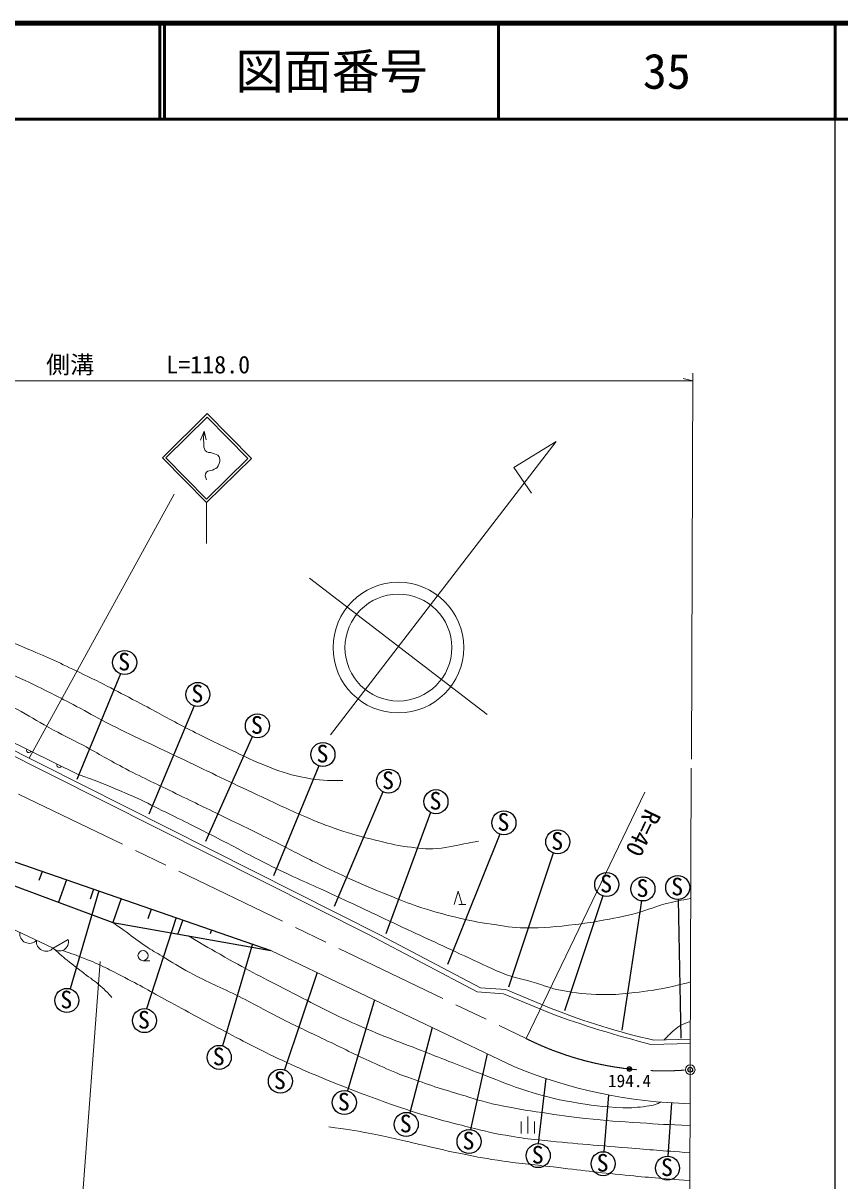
# Model space of a CAD drawing. Units: millimetres, scale not verified. Extents: x 40000 to 680000, y 20000 to 380000.
# Drawn here: x 494523 to 579500, y 259516 to 380000 of the extents above; entities that cross this region are included whole.
import ezdxf
from ezdxf.enums import TextEntityAlignment as Align

# ---------------------------------------------------------------- set-up
doc = ezdxf.new("R2010")
doc.units = ezdxf.units.MM
doc.header["$LTSCALE"] = 1000
doc.header["$PDMODE"] = 32
doc.header["$PDSIZE"] = 500
doc.linetypes.add('CHAIN', pattern=[18.5, 12, -1.5, 3.5, -1.5])
for name, color, linetype, lineweight in [('M-BGD', 7, 'Continuous', 13), ('M-BMK', 2, 'CHAIN', 13), ('M-BMK-SRVR', 3, 'Continuous', 13), ('M-STR-HTXT', 7, 'Continuous', 13), ('M-STR-STRC', 7, 'Continuous', 13), ('M-TTL', 2, 'Continuous', 140), ('M-TTL-BAND', 7, 'Continuous', 25), ('M-TTL-LINE', 7, 'Continuous', 50)]:
    doc.layers.add(name, color=color, linetype=linetype, lineweight=lineweight)
doc.layers.add('M-OTRS', color=6, linetype='Continuous')
doc.layers.add('M-TTL-TXT', color=7, linetype='Continuous')
doc.styles.add('ＭＳ ゴシック', font='')
doc.styles.get('ＭＳ ゴシック').set_extended_font_data('MS Gothic')

msp = doc.modelspace()

# ---------------------------------------------------------------- linework, layer by layer
at = {"layer": 'M-BGD'}
for p, q in [((526509, 305936), (549981, 336456)), ((549981, 336456), (545578, 333742)), ((545578, 333742), (547412, 331079)), ((524332, 322247), (542787, 308054)), ((490008, 306098), (531706, 285090)), ((489773, 305632), (530444, 285141)), ((546869, 274317), (559218, 299955)), ((539378, 288274), (539798, 289674)), ((539798, 289674), (540218, 288274)), ((540568, 288274), (539868, 288274)), ((530444, 285141), (541775, 279175)), ((531706, 285090), (542108, 279613)), ((520306, 283499), (545583, 271413)), ((502530, 282328), (500527, 255627)), ((506995, 282430), (507695, 282430)), ((542108, 279613), (544741, 279427)), ((541775, 279175), (544501, 278982)), ((544501, 278982), (549277, 276990)), ((544741, 279427), (549457, 277459)), ((559849, 273720), (563943, 273807)), ((560148, 274164), (563944, 274245)), ((546329, 264452), (546329, 265677)), ((547029, 264452), (547029, 266202)), ((547729, 264452), (547729, 265677))]:
    msp.add_line(p, q, dxfattribs=at)
at = {"layer": 'M-BGD', "lineweight": 25}
for p, q in [((504655, 312286), (500117, 301289)), ((512304, 308955), (507600, 297684)), ((518358, 305742), (513510, 294821)), ((525293, 302708), (520579, 291277)), ((531964, 300008), (526888, 288060)), ((536913, 297863), (532275, 285236)), ((483634, 296169), (520306, 283499)), ((544122, 295604), (538686, 282031)), ((482913, 294186), (503862, 286410)), ((549684, 293636), (545028, 279688)), ((496503, 291723), (496170, 290758)), ((499021, 290853), (498211, 288508)), ((502381, 289692), (499418, 279494)), ((501849, 289876), (501482, 288815)), ((554848, 289177), (550858, 277203)), ((504717, 288885), (503862, 286410)), ((558845, 288654), (556799, 275206)), ((562684, 288801), (562960, 274382)), ((510432, 286910), (507347, 277422)), ((507858, 287800), (507509, 286788)), ((503862, 286410), (520306, 283499)), ((511123, 286672), (510619, 285214)), ((514122, 285636), (513982, 285233)), ((518374, 284166), (515254, 273575)), ((525128, 281194), (521706, 271065)), ((531094, 278341), (528255, 268876)), ((537067, 275485), (534754, 266583)), ((542811, 272738), (541085, 264851)), ((548891, 270174), (548113, 263389)), ((555436, 268455), (554943, 262550)), ((561994, 267627), (561612, 262090))]:
    msp.add_line(p, q, dxfattribs=at)
at = {"layer": 'M-BGD'}
for points in [[(464971, 310775), (468282, 311241), (473655, 311296), (478579, 310764), (483483, 309594), (487694, 307990), (500168, 301856)], [(453479, 294562), (454625, 293037), (464591, 292840), (473039, 292097), (481462, 290736), (485491, 289469), (497641, 283731), (499213, 284626)]]:
    msp.add_lwpolyline(points, dxfattribs=at)
for centre, radius in [((533567, 315013), 6796), ((533567, 315013), 5560), ((506995, 282955), 525), ((557590, 271159), 150), ((557590, 271159), 120), ((557590, 271159), 90), ((557590, 271159), 60), ((557590, 271159), 30), ((557590, 271159), 20)]:
    msp.add_circle(centre, radius, dxfattribs=at)
at = {"layer": 'M-BGD', "lineweight": 25}
for centre in [(505086, 313459), (512702, 310140), (518896, 306870), (525718, 303883), (532541, 301117), (537477, 298979), (544551, 296778), (550148, 294797), (555241, 290364), (559014, 289892), (562629, 290050), (499064, 278295), (507144, 276189), (514926, 272369), (521289, 269886), (527942, 267666), (534383, 265389), (540915, 263612), (548118, 262139), (554872, 261302), (561568, 260840)]:
    msp.add_circle(centre, 1250, dxfattribs=at)
at = {"layer": 'M-BGD'}
for centre, radius, start, end in [((495127, 304335), 250, 153.81667, 333.81667), ((498268, 302790), 250, 153.81667, 333.81667), ((495168, 285239), 1008, 172.51002, 316.92948), ((496904, 284419), 1008, 172.51002, 316.92948), ((498311, 284382), 934, 224.16755, 15.12341), ((576050, 344750), 72355, 248.43659, 257.30414), ((584572, 372372), 101703, 249.69365, 255.9309), ((565074, 318445), 50911, 247.4899, 268.70146)]:
    msp.add_arc(centre, radius, start, end, dxfattribs=at)
for points, knots in [([(202837, 287891), (203460, 287228), (203639, 287047), (204178, 286530), (204907, 285832), (205337, 285461), (206125, 284829), (206770, 284313), (207124, 284010), (207821, 283567), (208522, 283122), (208954, 282937), (209695, 282562), (210599, 282104), (211097, 281822), (212042, 281457), (213349, 280952), (214099, 280700), (215461, 280371), (216268, 280175), (216727, 280087), (217550, 279975), (218578, 279836), (219161, 279809), (220197, 279746), (221689, 279655), (222527, 279634), (224023, 279628), (225548, 279621), (226403, 279671), (227927, 279736), (229400, 279800), (230224, 279850), (231694, 279953), (233191, 280059), (234029, 280123), (235520, 280289), (238348, 280603), (239921, 280867), (242738, 281260), (245403, 281632), (246909, 281765), (249557, 282238), (251830, 282644), (253078, 282998), (255340, 283454), (258246, 284040), (259878, 284342), (262790, 284894), (266395, 285576), (268419, 285930), (272025, 286604), (274683, 287102), (276168, 287404), (278829, 287886), (282704, 288588), (284891, 288887), (288765, 289596), (292423, 290266), (294452, 290743), (298112, 291402), (301056, 291932), (302718, 292149), (305665, 292664), (308709, 293196), (310403, 293554), (313450, 294069), (315911, 294486), (317288, 294739), (319761, 295075), (321689, 295337), (322776, 295426), (324711, 295627), (327245, 295891), (328665, 296038), (331205, 296238), (333328, 296406), (334520, 296465), (336648, 296554), (339436, 296671), (341000, 296671), (343789, 296716), (346340, 296758), (347770, 296714), (350321, 296757), (354679, 296831), (357120, 296924), (361477, 297037), (364381, 297112), (366009, 297143), (368912, 297234), (371418, 297313), (372824, 297341), (375327, 297491), (376773, 297577), (377583, 297636), (379024, 297787), (380681, 297960), (381604, 298100), (383255, 298319), (385314, 298592), (386465, 298759), (388520, 299059), (390620, 299365), (391792, 299559), (393890, 299880), (396385, 300261), (397802, 300367), (400279, 300856), (402963, 301385), (404404, 301952), (407054, 302631), (411033, 303649), (413293, 304102), (417260, 305167), (419775, 305843), (421170, 306272), (423679, 306972), (427356, 307998), (429433, 308510), (433101, 309568), (435244, 310186), (436429, 310583), (438574, 311195), (441358, 311990), (442930, 312391), (445730, 313124), (448502, 313850), (450054, 314261), (452840, 314929), (455062, 315461), (456315, 315726), (458546, 316217), (460708, 316694), (461910, 317007), (464088, 317407), (466910, 317925), (468513, 318096), (471365, 318403), (472622, 318538), (473333, 318548), (474595, 318622), (476203, 318717), (477104, 318858), (478714, 318813), (480444, 318764), (481415, 318677), (483128, 318435), (485179, 318145), (486349, 318033), (488341, 317467), (491067, 316693), (492485, 315921), (495101, 314831), (497210, 313951), (498364, 313393), (500427, 312409), (502947, 311207), (504322, 310456), (506797, 309165), (508524, 308264), (509456, 307693), (511190, 306807), (513066, 305848), (514123, 305321), (516028, 304422), (517621, 303670), (518491, 303188), (520139, 302568), (521593, 302020), (522425, 301713), (523955, 301444), (525427, 301184), (526024, 301179), (527771, 301177)], [0, 0, 0, 0, 1, 1, 1, 2, 2, 2, 3, 3, 3, 4, 4, 4, 5, 5, 5, 6, 6, 6, 7, 7, 7, 8, 8, 8, 9, 9, 9, 10, 10, 10, 11, 11, 11, 12, 12, 12, 13, 13, 13, 14, 14, 14, 15, 15, 15, 16, 16, 16, 17, 17, 17, 18, 18, 18, 19, 19, 19, 20, 20, 20, 21, 21, 21, 22, 22, 22, 23, 23, 23, 24, 24, 24, 25, 25, 25, 26, 26, 26, 27, 27, 27, 28, 28, 28, 29, 29, 29, 30, 30, 30, 31, 31, 31, 32, 32, 32, 33, 33, 33, 34, 34, 34, 35, 35, 35, 36, 36, 36, 37, 37, 37, 38, 38, 38, 39, 39, 39, 40, 40, 40, 41, 41, 41, 42, 42, 42, 43, 43, 43, 44, 44, 44, 45, 45, 45, 46, 46, 46, 47, 47, 47, 48, 48, 48, 49, 49, 49, 50, 50, 50, 51, 51, 51, 52, 52, 52, 53, 53, 53, 54, 54, 54, 55, 55, 55, 56, 56, 56, 57, 57, 57, 58, 58, 58, 58]), ([(474380, 316118), (476258, 316102), (476780, 316105), (478314, 316000), (479612, 315910), (480341, 315862), (481628, 315674), (483155, 315451), (484006, 315279), (485503, 314905), (487057, 314517), (487924, 314274), (489437, 313751), (491141, 313162), (492070, 312756), (493719, 312028), (495195, 311378), (496002, 310970), (497447, 310253), (498484, 309739), (499056, 309434), (500080, 308892), (501285, 308255), (501937, 307854), (503149, 307228), (504714, 306420), (505613, 306009), (507202, 305246), (508758, 304500), (509636, 304094), (511195, 303353), (514221, 301917), (515903, 301085), (518938, 299670), (520850, 298779), (521908, 298248), (523849, 297422), (525205, 296844), (525969, 296521), (527369, 296061), (528843, 295578), (529680, 295338), (531185, 294967), (532457, 294653), (533171, 294462), (534469, 294286), (535682, 294122), (536378, 293995), (537597, 294101), (538871, 294212), (539566, 294424), (540822, 294663), (541238, 294743), (541372, 294767), (541887, 294870)], [0, 0, 0, 0, 1, 1, 1, 2, 2, 2, 3, 3, 3, 4, 4, 4, 5, 5, 5, 6, 6, 6, 7, 7, 7, 8, 8, 8, 9, 9, 9, 10, 10, 10, 11, 11, 11, 12, 12, 12, 13, 13, 13, 14, 14, 14, 15, 15, 15, 16, 16, 16, 17, 17, 17, 18, 18, 18, 18]), ([(437424, 305969), (439772, 306536), (440387, 306687), (442275, 307192), (444310, 307736), (445428, 308121), (447462, 308671), (449639, 309259), (450872, 309538), (453058, 310091), (454706, 310508), (455623, 310768), (457278, 311156), (459327, 311636), (460487, 311856), (462554, 312250), (463874, 312502), (464617, 312622), (465946, 312822), (467613, 313073), (468548, 313208), (470226, 313375), (472116, 313562), (473177, 313738), (475077, 313729), (476962, 313721), (478016, 313584), (479889, 313375), (481254, 313222), (482022, 313138), (483367, 312862), (484559, 312617), (485226, 312455), (486379, 312068), (487882, 311564), (488688, 311177), (490126, 310510), (491608, 309823), (492417, 309393), (493854, 308617), (495174, 307903), (495866, 307421), (497182, 306699), (498559, 305943), (499367, 305588), (500751, 304845), (502498, 303908), (503438, 303313), (505194, 302395), (507224, 301333), (508401, 300817), (510459, 299811), (512474, 298826), (513606, 298281), (515622, 297296), (517525, 296366), (518597, 295857), (520493, 294910), (522245, 294034), (523205, 293499), (524965, 292637), (526456, 291907), (527291, 291494), (528810, 290823), (530452, 290098), (531376, 289702), (533046, 289043), (534193, 288590), (534830, 288316), (536004, 287939), (537375, 287498), (538153, 287278), (539554, 286946), (541004, 286601), (541825, 286432), (543301, 286216), (544627, 286022), (545372, 285844), (546713, 285842), (548776, 285837), (549934, 285955), (551983, 286196), (552973, 286313), (553528, 286388), (554508, 286571), (556009, 286851), (556856, 286991), (558334, 287380), (559642, 287724), (560322, 288103), (561637, 288420), (562551, 288641), (562877, 288708), (563997, 288893)], [0, 0, 0, 0, 1, 1, 1, 2, 2, 2, 3, 3, 3, 4, 4, 4, 5, 5, 5, 6, 6, 6, 7, 7, 7, 8, 8, 8, 9, 9, 9, 10, 10, 10, 11, 11, 11, 12, 12, 12, 13, 13, 13, 14, 14, 14, 15, 15, 15, 16, 16, 16, 17, 17, 17, 18, 18, 18, 19, 19, 19, 20, 20, 20, 21, 21, 21, 22, 22, 22, 23, 23, 23, 24, 24, 24, 25, 25, 25, 26, 26, 26, 27, 27, 27, 28, 28, 28, 29, 29, 29, 30, 30, 30, 31, 31, 31, 31]), ([(500168, 301856), (502138, 301139), (502679, 300920), (504264, 300260), (506813, 299200), (508171, 298449), (510654, 297243), (512523, 296336), (513553, 295794), (515402, 294847), (517507, 293769), (518650, 293095), (520771, 292051), (523012, 290949), (524318, 290438), (526584, 289389), (529311, 288126), (530828, 287398), (533551, 286127), (536235, 284875), (537737, 284170), (540429, 282933), (541951, 282233), (542781, 281787), (544334, 281158), (545700, 280604), (546546, 280525), (547953, 280083), (548371, 279951), (548597, 279853), (549018, 279728), (549567, 279564), (549873, 279454), (550438, 279353), (552111, 279053), (553067, 278908), (554766, 278904), (555869, 278902), (556490, 278921), (557587, 279042), (559096, 279209), (559945, 279310), (561432, 279614), (562428, 279818), (562770, 279895), (563966, 280211)], [0, 0, 0, 0, 1, 1, 1, 2, 2, 2, 3, 3, 3, 4, 4, 4, 5, 5, 5, 6, 6, 6, 7, 7, 7, 8, 8, 8, 9, 9, 9, 10, 10, 10, 11, 11, 11, 12, 12, 12, 13, 13, 13, 14, 14, 14, 15, 15, 15, 15]), ([(503862, 286410), (504529, 285930), (504697, 285809), (505231, 285423), (506037, 284840), (506458, 284469), (507291, 283926), (507940, 283503), (508319, 283291), (508983, 282892), (510106, 282217), (510721, 281813), (511873, 281189), (513831, 280128), (515010, 279692), (517001, 278694), (518772, 277806), (519727, 277237), (521497, 276347), (523323, 275430), (524363, 274951), (526206, 274069), (528167, 273131), (529248, 272567), (531235, 271683), (532363, 271181), (532984, 270870), (534144, 270446), (536393, 269623), (537667, 269198), (539961, 268513), (541488, 268057), (542335, 267762), (543891, 267423), (545701, 267029), (546733, 266894), (548565, 266615), (550310, 266349), (551287, 266191), (553042, 266003), (555255, 265767), (556501, 265700), (558722, 265550), (560748, 265413), (561399, 265379), (563912, 265254)], [0, 0, 0, 0, 1, 1, 1, 2, 2, 2, 3, 3, 3, 4, 4, 4, 5, 5, 5, 6, 6, 6, 7, 7, 7, 8, 8, 8, 9, 9, 9, 10, 10, 10, 11, 11, 11, 12, 12, 12, 13, 13, 13, 14, 14, 14, 15, 15, 15, 15]), ([(511724, 285019), (513538, 283925), (514028, 283645), (515523, 282796), (518066, 281353), (519536, 280627), (522135, 279290), (524920, 277858), (526465, 277019), (529324, 275741), (532079, 274508), (533693, 273986), (536499, 272875), (538853, 271942), (540168, 271410), (542534, 270508), (544249, 269854), (545186, 269415), (546942, 268881), (548730, 268337), (549743, 268036), (551586, 267727), (553653, 267382), (554824, 267210), (556919, 267128), (557879, 267091), (558420, 267161), (559374, 267276), (559817, 267330), (560074, 267361), (560488, 267526), (560655, 267593), (560773, 267646), (560891, 267710)], [0, 0, 0, 0, 1, 1, 1, 2, 2, 2, 3, 3, 3, 4, 4, 4, 5, 5, 5, 6, 6, 6, 7, 7, 7, 8, 8, 8, 9, 9, 9, 10, 10, 10, 11, 11, 11, 11]), ([(497641, 283731), (498442, 283021), (498660, 282827), (499338, 282278), (500009, 281736), (500413, 281467), (501094, 280937), (501752, 280425), (502161, 280185), (502770, 279616), (503172, 279240), (503314, 279100), (503756, 278610)], [0, 0, 0, 0, 1, 1, 1, 2, 2, 2, 3, 3, 3, 4, 4, 4, 4]), ([(498627, 283484), (499722, 283122), (500031, 283001), (500915, 282652), (502604, 281986), (503502, 281496), (505116, 280664), (507002, 279692), (508021, 279078), (509889, 278071), (512072, 276894), (513290, 276224), (515489, 275078), (517809, 273870), (519092, 273159), (521465, 272061), (524125, 270829), (525648, 270206), (528378, 269137), (530904, 268147), (532330, 267613), (534910, 266775), (537267, 266010), (538621, 265684), (541024, 265079), (542683, 264662), (543617, 264435), (545305, 264151), (546406, 263965), (547028, 263894), (548139, 263777), (551754, 263394), (553785, 263242), (557409, 262945), (559944, 262737), (560747, 262674), (563901, 262442)], [0, 0, 0, 0, 1, 1, 1, 2, 2, 2, 3, 3, 3, 4, 4, 4, 5, 5, 5, 6, 6, 6, 7, 7, 7, 8, 8, 8, 9, 9, 9, 10, 10, 10, 11, 11, 11, 12, 12, 12, 12]), ([(561208, 274187), (561599, 274589), (561711, 274709), (562062, 275011), (562364, 275271), (562523, 275436), (562864, 275642), (563257, 275880), (563447, 275932), (563951, 276089)], [0, 0, 0, 0, 1, 1, 1, 2, 2, 2, 3, 3, 3, 3]), ([(526314, 265140), (528302, 264868), (528848, 264783), (530461, 264489), (532546, 264109), (533692, 263779), (535761, 263316), (537356, 262958), (538241, 262715), (539843, 262389), (541408, 262070), (542288, 261900), (543866, 261659), (546127, 261313), (547408, 261225), (549679, 260959), (552605, 260616), (554241, 260395), (557173, 260111), (559794, 259857), (560644, 259790), (563891, 259549)], [0, 0, 0, 0, 1, 1, 1, 2, 2, 2, 3, 3, 3, 4, 4, 4, 5, 5, 5, 6, 6, 6, 7, 7, 7, 7])]:
    msp.add_open_spline(points, degree=3, knots=knots, dxfattribs=at)
msp.add_point((557590, 271159), dxfattribs=at)
at = {"layer": 'M-BMK'}
msp.add_line((494039, 299762), (546869, 274317), dxfattribs=at)
msp.add_arc((561141, 302986), 32024, 243.5363, 275.00203, dxfattribs=at)
at = {"layer": 'M-BMK-SRVR'}
for p, q in [((563933, 271083), (564047, 302458)), ((563843, 246223), (563933, 271083))]:
    msp.add_line(p, q, dxfattribs=at)
msp.add_circle((563933, 271083), 500, dxfattribs=at)
msp.add_point((563933, 271083), dxfattribs=at)
at = {"layer": 'M-OTRS'}
msp.add_point((563933, 271083), dxfattribs=at)
at = {"layer": 'M-STR-HTXT'}
for p, q in [((564196, 343583), (564050, 303405)), ((453778, 342775), (564193, 342775)), ((564193, 342775), (563193, 343025))]:
    msp.add_line(p, q, dxfattribs=at)
at = {"layer": 'M-STR-STRC'}
for p, q in [((513677, 339363), (509007, 334768)), ((513674, 339007), (509363, 334765)), ((517916, 334696), (513674, 339007)), ((518272, 334694), (513677, 339363)), ((513370, 337533), (512976, 336607)), ((513370, 337533), (513559, 336622)), ((509007, 334768), (513603, 330098)), ((509363, 334765), (513605, 330454)), ((513603, 330098), (518272, 334694)), ((513605, 330454), (517916, 334696)), ((495140, 303513), (510225, 330983)), ((513603, 325831), (513603, 330098))]:
    msp.add_line(p, q, dxfattribs=at)
msp.add_open_spline([(513583, 332476), (513495, 332739), (513379, 333039), (513583, 333275), (513755, 333474), (513987, 333369), (514222, 333488), (514474, 333616), (514669, 333667), (514807, 333914), (514991, 334242), (515106, 334548), (514914, 334872), (514757, 335136), (514503, 335121), (514222, 335244), (513939, 335369), (513664, 335265), (513476, 335511), (513284, 335764), (513353, 335993), (513317, 336309), (513263, 336785), (513303, 336981), (513370, 337533)], degree=3, knots=[0, 0, 0, 0, 1, 1, 1, 2, 2, 2, 3, 3, 3, 4, 4, 4, 5, 5, 5, 6, 6, 6, 7, 7, 7, 8, 8, 8, 8], dxfattribs=at)
at = {"layer": 'M-TTL'}
msp.add_line((680000, 380000), (40000, 380000), dxfattribs=at)
at = {"layer": 'M-TTL-BAND'}
msp.add_line((579000, 20000), (579000, 370000), dxfattribs=at)
at = {"layer": 'M-TTL-LINE'}
for p, q in [((508747, 380000), (508747, 370000)), ((509247, 380000), (509247, 370000)), ((543997, 380000), (543997, 370000)), ((579000, 380000), (579000, 370000)), ((40000, 370000), (680000, 370000))]:
    msp.add_line(p, q, dxfattribs=at)

# ---------------------------------------------------------------- texts
at = {"layer": 'M-BGD', "style": 'ＭＳ ゴシック'}
for s, height, p in [('S', 1833, (504408, 312085)), ('S', 1833, (512023, 308766)), ('S', 1833, (518217, 305497)), ('S', 1833, (525040, 302510)), ('S', 1833, (531862, 299743)), ('S', 1833, (536798, 297605)), ('S', 1833, (543873, 295404)), ('S', 1833, (549469, 293423)), ('S', 1833, (554562, 288990)), ('S', 1833, (558335, 288519)), ('S', 1833, (561951, 288676)), ('S', 1833, (498386, 276922)), ('S', 1833, (506466, 274815)), ('S', 1833, (514247, 270995)), ('S', 1833, (520611, 268513)), ('194.4', 1320, (555371, 268871)), ('S', 1833, (527263, 266292)), ('S', 1833, (533704, 264016)), ('S', 1833, (540237, 262239)), ('S', 1833, (547439, 260765)), ('S', 1833, (554193, 259928)), ('S', 1833, (560889, 259467))]:
    msp.add_text(s, height=height, dxfattribs=at).set_placement(p, align=Align.BOTTOM_LEFT)
msp.add_text('R=40', height=1833, rotation=244.283, dxfattribs=at).set_placement((558802, 298589), align=Align.BOTTOM_LEFT)
at = {"layer": 'M-STR-HTXT', "style": 'ＭＳ ゴシック'}
msp.add_text('側溝\u3000\u3000\u3000L=118.0', height=1833, dxfattribs=at).set_placement((496909, 342999), align=Align.BOTTOM_LEFT)
at = {"layer": 'M-TTL-TXT', "style": 'ＭＳ ゴシック'}
for s, p in [('図面番号', (526622, 375000)), ('35', (561497, 375000))]:
    msp.add_text(s, height=3666, dxfattribs=at).set_placement(p, align=Align.MIDDLE_CENTER)

doc.saveas('drawing.dxf')
